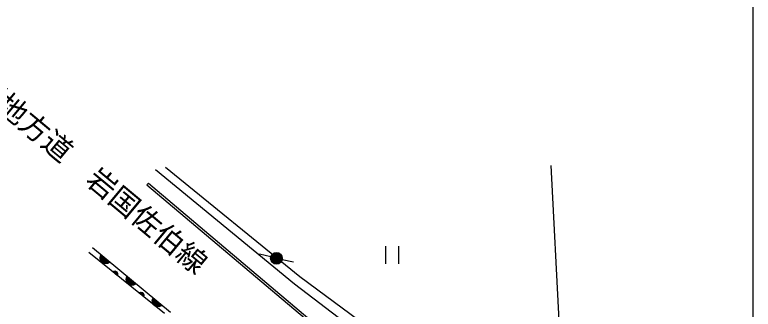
# Model space of a CAD drawing. Units: millimetres, scale not verified. Extents: x 40000 to 680000, y 20000 to 380000.
# Drawn here: x 515642 to 579000, y 294114 to 319398 of the extents above; entities that cross this region are included whole.
import ezdxf
from ezdxf.enums import TextEntityAlignment as Align

# ---------------------------------------------------------------- set-up
doc = ezdxf.new("R2010")
doc.units = ezdxf.units.MM
doc.header["$LTSCALE"] = 1000
doc.layers.add('M-BGD', color=7, linetype='Continuous', lineweight=25)
doc.layers.add('M-TTL-BAND', color=7, linetype='Continuous', lineweight=25)
doc.styles.add('ＭＳ ゴシック', font='')
doc.styles.get('ＭＳ ゴシック').set_extended_font_data('MS Gothic')

msp = doc.modelspace()

# ---------------------------------------------------------------- linework, layer by layer
at = {"layer": 'M-BGD'}
for p, q in [((527706, 306125), (539641, 296282)), ((528565, 306309), (540112, 296936)), ((564395, 252647), (561675, 306466)), ((526982, 304794), (527111, 304947)), ((526982, 304794), (553724, 282217)), ((527111, 304947), (553853, 282370)), ((529007, 293837), (522301, 299392)), ((547455, 299519), (547455, 298019)), ((548595, 298019), (548595, 299519)), ((528495, 293738), (521999, 298987)), ((522970, 298552), (522987, 298667)), ((522983, 298411), (522970, 298552)), ((522980, 298595), (523627, 298060)), ((522987, 298667), (523033, 298785)), ((523542, 298052), (522988, 298511)), ((522996, 298426), (523458, 298044)), ((523681, 298093), (523003, 298654)), ((523026, 298713), (523734, 298126)), ((523033, 298785), (523803, 298147)), ((537612, 298610), (536643, 298855)), ((523022, 298301), (522983, 298411)), ((523089, 298194), (523022, 298301)), ((523343, 298061), (523035, 298316)), ((523212, 298092), (523089, 298194)), ((523330, 298046), (523212, 298092)), ((523445, 298028), (523330, 298046)), ((523586, 298041), (523445, 298028)), ((523696, 298080), (523586, 298041)), ((523803, 298147), (523696, 298080)), ((538588, 298391), (539569, 298197)), ((524047, 297332), (524100, 297367)), ((524436, 297018), (524047, 297332)), ((524087, 297351), (524445, 297062)), ((524100, 297367), (524155, 297387)), ((524455, 297106), (524128, 297370)), ((524155, 297387), (524225, 297394)), ((524176, 297382), (524456, 297156)), ((524225, 297394), (524283, 297386)), ((524451, 297212), (524233, 297388)), ((524283, 297386), (524342, 297364)), ((524298, 297373), (524423, 297273)), ((524342, 297364), (524404, 297314)), ((524404, 297314), (524438, 297260)), ((524438, 297260), (524458, 297206)), ((524458, 297206), (524466, 297135)), ((524458, 297077), (524436, 297018)), ((524466, 297135), (524458, 297077)), ((525205, 296700), (525223, 296816)), ((525218, 296559), (525205, 296700)), ((525215, 296744), (525862, 296208)), ((525257, 296449), (525218, 296559)), ((525223, 296816), (525269, 296934)), ((525778, 296200), (525223, 296659)), ((525231, 296575), (525693, 296192)), ((525916, 296241), (525238, 296803)), ((525261, 296862), (525970, 296275)), ((525269, 296934), (526039, 296296)), ((540112, 296936), (557256, 284212)), ((525324, 296342), (525257, 296449)), ((525578, 296210), (525270, 296465)), ((525447, 296240), (525324, 296342)), ((525565, 296194), (525447, 296240)), ((525681, 296177), (525565, 296194)), ((525821, 296190), (525681, 296177)), ((525931, 296229), (525821, 296190)), ((526039, 296296), (525931, 296229)), ((539641, 296282), (546157, 291330)), ((526304, 295508), (526357, 295542)), ((526693, 295194), (526304, 295508)), ((526345, 295527), (526703, 295238)), ((526357, 295542), (526412, 295562)), ((526712, 295281), (526386, 295545)), ((526412, 295562), (526482, 295570)), ((526434, 295558), (526714, 295331)), ((526482, 295570), (526540, 295562)), ((526708, 295388), (526490, 295564)), ((526540, 295562), (526599, 295540)), ((526556, 295549), (526680, 295449)), ((526599, 295540), (526662, 295489)), ((526662, 295489), (526696, 295436)), ((526715, 295253), (526693, 295194)), ((526696, 295436), (526716, 295381)), ((526723, 295311), (526715, 295253)), ((526716, 295381), (526723, 295311)), ((527441, 294849), (527458, 294964)), ((527454, 294708), (527441, 294849)), ((527451, 294892), (528098, 294356)), ((527493, 294598), (527454, 294708)), ((527458, 294964), (527504, 295082)), ((528013, 294348), (527459, 294808)), ((527467, 294723), (527929, 294341)), ((528151, 294390), (527474, 294951)), ((527496, 295010), (528205, 294423)), ((527504, 295082), (528274, 294444)), ((527559, 294491), (527493, 294598)), ((527813, 294358), (527505, 294613)), ((527683, 294388), (527559, 294491)), ((527801, 294343), (527683, 294388)), ((527916, 294325), (527801, 294343)), ((528057, 294338), (527916, 294325)), ((528167, 294377), (528057, 294338)), ((528274, 294444), (528167, 294377))]:
    msp.add_line(p, q, dxfattribs=at)
for radius in [500, 440, 380, 320, 260, 200, 140, 80, 20]:
    msp.add_circle((538097, 298487), radius, dxfattribs=at)
at = {"layer": 'M-TTL-BAND'}
msp.add_line((579000, 20000), (579000, 370000), dxfattribs=at)

# ---------------------------------------------------------------- texts
at = {"layer": 'M-BGD', "style": 'ＭＳ ゴシック'}
msp.add_text('主要地方道\u3000岩国佐伯線', height=1833, rotation=320.203, dxfattribs=at).set_placement((509727, 314198), align=Align.BOTTOM_LEFT)

doc.saveas('drawing.dxf')
